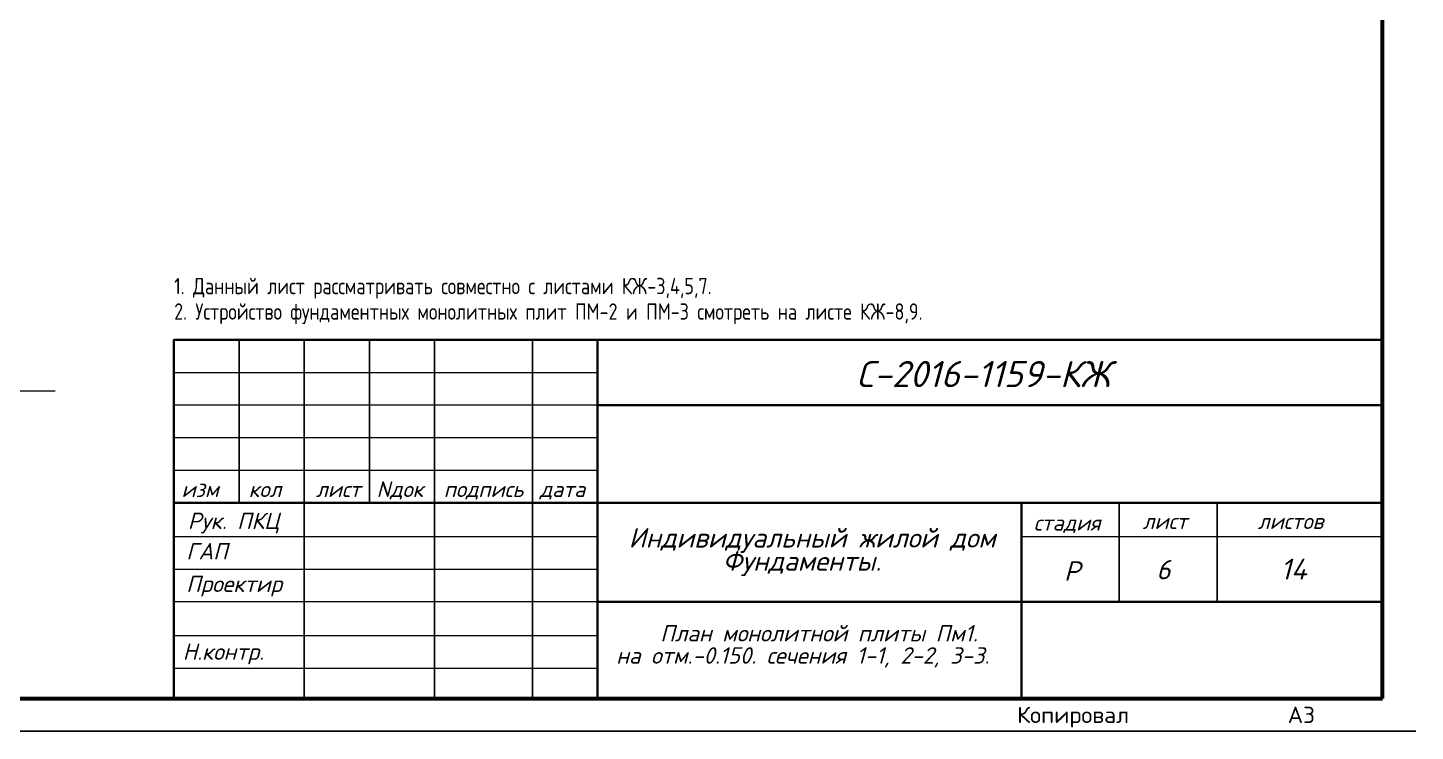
# Model space of a CAD drawing. Extents: x -12289450 to -10763036, y -7834513 to -6150123.
# Drawn here: x -11120280 to -11099043, y -7834506 to -7823742 of the extents above; entities that cross this region are included whole.
import ezdxf

# ---------------------------------------------------------------- set-up
doc = ezdxf.new("R2010")
doc.units = 0
doc.header["$LTSCALE"] = 25
for name, color, linetype in [('003-ТЕКСТ', 7, 'Continuous'), ('Annotation - Text', 7, 'Continuous'), ('ArchiCAD', 7, 'Continuous'), ('kassa', 7, 'Continuous'), ('Новое', 51, 'Continuous')]:
    doc.layers.add(name, color=color, linetype=linetype)
doc.layers.add('тонк', color=7, linetype='Continuous', lineweight=20)
doc.styles.add('gismo', font='isocpeui.ttf')
doc.styles.add('GOST 2.304', font='cs_gost2304.shx')
doc.styles.get("Standard").update_dxf_attribs({"font": 'arial.ttf'})

msp = doc.modelspace()

# ---------------------------------------------------------------- linework, layer by layer
at = {"lineweight": 13, "ltscale": 20}
msp.add_line((-11119859.3, -7829302.4), (-11122017.2, -7829302.4), dxfattribs=at)
at = {"linetype": 'Continuous', "lineweight": 60, "ltscale": 75, "extrusion": (1, 0, 0), "elevation": -11099544.1}
msp.add_lwpolyline([(-7834005.3, 0), (-7805313.3, 0)], dxfattribs=at)
at = {"linetype": 'Continuous', "lineweight": 60, "ltscale": 100, "extrusion": (1, 0, 0), "elevation": -11099544.1}
msp.add_lwpolyline([(-7834005.3, 0), (-7828506.8, 0)], dxfattribs=at)
at = {"linetype": 'Continuous', "lineweight": 60, "ltscale": 75, "extrusion": (0, 1, 0), "elevation": -7834005.3}
msp.add_lwpolyline([(11139033.2, 0), (11099544.1, 0)], dxfattribs=at)
at = {"linetype": 'Continuous', "lineweight": 60, "ltscale": 100, "extrusion": (0, 1, 0), "elevation": -7834005.3}
msp.add_lwpolyline([(11118039, 0), (11099544.1, 0)], dxfattribs=at)
at = {"linetype": 'Continuous', "lineweight": 25, "ltscale": 75, "extrusion": (0, 1, 0)}
for points, elevation in [([(11099050.5, 0), (11141034.7, 0)], -7834505.6), ([(11099034.9, 0), (11141034.7, 0)], -7834505.6), ([(11132945.1, 0), (11107908.2, 0)], -7834505.5)]:
    msp.add_lwpolyline(points, dxfattribs=dict(at, elevation=elevation))
at = {"layer": '003-ТЕКСТ', "color": 254}
msp.add_line((-11107910.8, -7834505.5), (-11132945.1, -7834505.5), dxfattribs=at)
at = {"layer": 'ArchiCAD', "color": 7, "linetype": 'Continuous', "lineweight": 35}
for p, q in [((-11118044.1, -7828516.7), (-11099582.2, -7828516.7)), ((-11111557.5, -7828516.7), (-11111557.5, -7834005.3)), ((-11111557.5, -7829514.6), (-11099582.2, -7829514.6)), ((-11118044.1, -7831011.5), (-11099582.2, -7831011.5)), ((-11105070.9, -7831011.5), (-11105070.9, -7834005.3)), ((-11111557.5, -7832524.2), (-11099582.2, -7832524.2))]:
    msp.add_line(p, q, dxfattribs=at)
msp.add_lwpolyline([(-11099544.1, -7834005.3), (-11118044.1, -7834005.3), (-11118044.1, -7828516.7), (-11099544.1, -7828516.7), (-11099544.1, -7834005.3)], close=True, dxfattribs=at)
at = {"layer": 'kassa', "lineweight": 15}
for p, q in [((-11118044.1, -7829015.6), (-11111557.5, -7829015.6)), ((-11111557.5, -7829514.6), (-11118044.1, -7829514.6)), ((-11118044.1, -7830013.6), (-11111557.5, -7830013.6)), ((-11118044.1, -7830512.5), (-11111557.5, -7830512.5)), ((-11118044.1, -7831526.3), (-11111557.5, -7831526.3)), ((-11105070.9, -7831526.3), (-11099582.2, -7831526.3)), ((-11118044.1, -7832025.3), (-11111557.5, -7832025.3)), ((-11118044.1, -7833039), (-11111557.5, -7833039)), ((-11118044.1, -7833538), (-11111557.5, -7833538))]:
    msp.add_line(p, q, dxfattribs=at)
at = {"layer": 'Новое', "color": 7, "linetype": 'Continuous'}
for p, q in [((-11118044.1, -7828516.7), (-11118044.1, -7834005.3)), ((-11117046.2, -7828516.7), (-11117046.2, -7831011.5)), ((-11116048.2, -7828516.7), (-11116048.2, -7834005.3)), ((-11115050.3, -7828516.7), (-11115050.3, -7831011.5)), ((-11114052.3, -7828516.7), (-11114052.3, -7834005.3)), ((-11112555.4, -7828516.7), (-11112555.4, -7834005.3)), ((-11103574, -7831011.5), (-11103574, -7832524.2)), ((-11102077.1, -7831011.5), (-11102077.1, -7832524.2))]:
    msp.add_line(p, q, dxfattribs=at)
at = {"layer": 'тонк', "lineweight": 20}
msp.add_line((-11111557.5, -7832524.2), (-11118044.1, -7832524.2), dxfattribs=at)

# ---------------------------------------------------------------- texts
at = {"color": 5, "linetype": 'Continuous', "ltscale": 20, "style": 'GOST 2.304'}
for s, p in [('1. Данный лист рассматривать совместно с листами КЖ-3,4,5,7.', (-11118039.2, -7827819)), ('2. Устройство фундаментных монолитных плит ПМ-2 и ПМ-3 смотреть на листе КЖ-8,9.', (-11118039.2, -7828208.8))]:
    msp.add_text(s, height=250, dxfattribs=at).set_placement(p)
at = {"linetype": 'Continuous', "lineweight": 25, "ltscale": 75, "char_height": 249.931, "attachment_point": 1}
for s, insert, width in [('\\Fsimplex.shx;\\W1.0000000000;\\T1.0000000000;\\o\\lКопировал', (-11105136.7, -7834130.3), 2296.983), ('\\Fsimplex.shx;\\W1.0000000000;\\T1.0000000000;\\o\\lA3', (-11100993.7, -7834130.3), 737.891)]:
    msp.add_mtext(s, dxfattribs=dict(at, insert=insert, width=width))
at = {"layer": 'Annotation - Text', "color": 0, "lineweight": 25, "style": 'gismo'}
for s, height, p in [('С-2016-1159-КЖ', 400.828, (-11107596.5, -7829241.1)), ('изм', 240, (-11117927.2, -7830922.5)), ('кол', 240, (-11116899.2, -7830922.5)), ('лист', 240, (-11115871.2, -7830922.5)), ('Nдок', 240, (-11114941.2, -7830922.5)), ('подпись', 240, (-11113913.2, -7830922.5)), ('дата', 240, (-11112444.6, -7830922.5)), ('Рук. ПКЦ', 250, (-11117829.3, -7831411.6)), ('стадия', 240, (-11104881.6, -7831436.1)), ('лист', 240, (-11103217.2, -7831411.6)), ('листов', 240, (-11101454.9, -7831411.6)), ('Индивидуальный жилой дом', 300, (-11111082.9, -7831695.4)), ('ГАП', 250, (-11117853.8, -7831876.3)), ('Фундаменты.', 300, (-11109644.8, -7832049.7)), ('Р', 298.6, (-11104419.7, -7832203.9)), ('6', 298.6, (-11103006.1, -7832181.7)), ('14', 320.66, (-11101107.1, -7832185.7)), ('Проектир', 250, (-11117853.8, -7832375.2)), ('План монолитной плиты Пм1. ', 252, (-11110599.4, -7833132.1)), ('Н.контр.', 250, (-11117908.6, -7833413.1)), ('на отм.-0.150. сечения 1-1, 2-2, 3-3.', 252, (-11111273.4, -7833472.1))]:
    msp.add_text(s, height=height, dxfattribs=at).set_placement(p)

doc.saveas('drawing.dxf')
